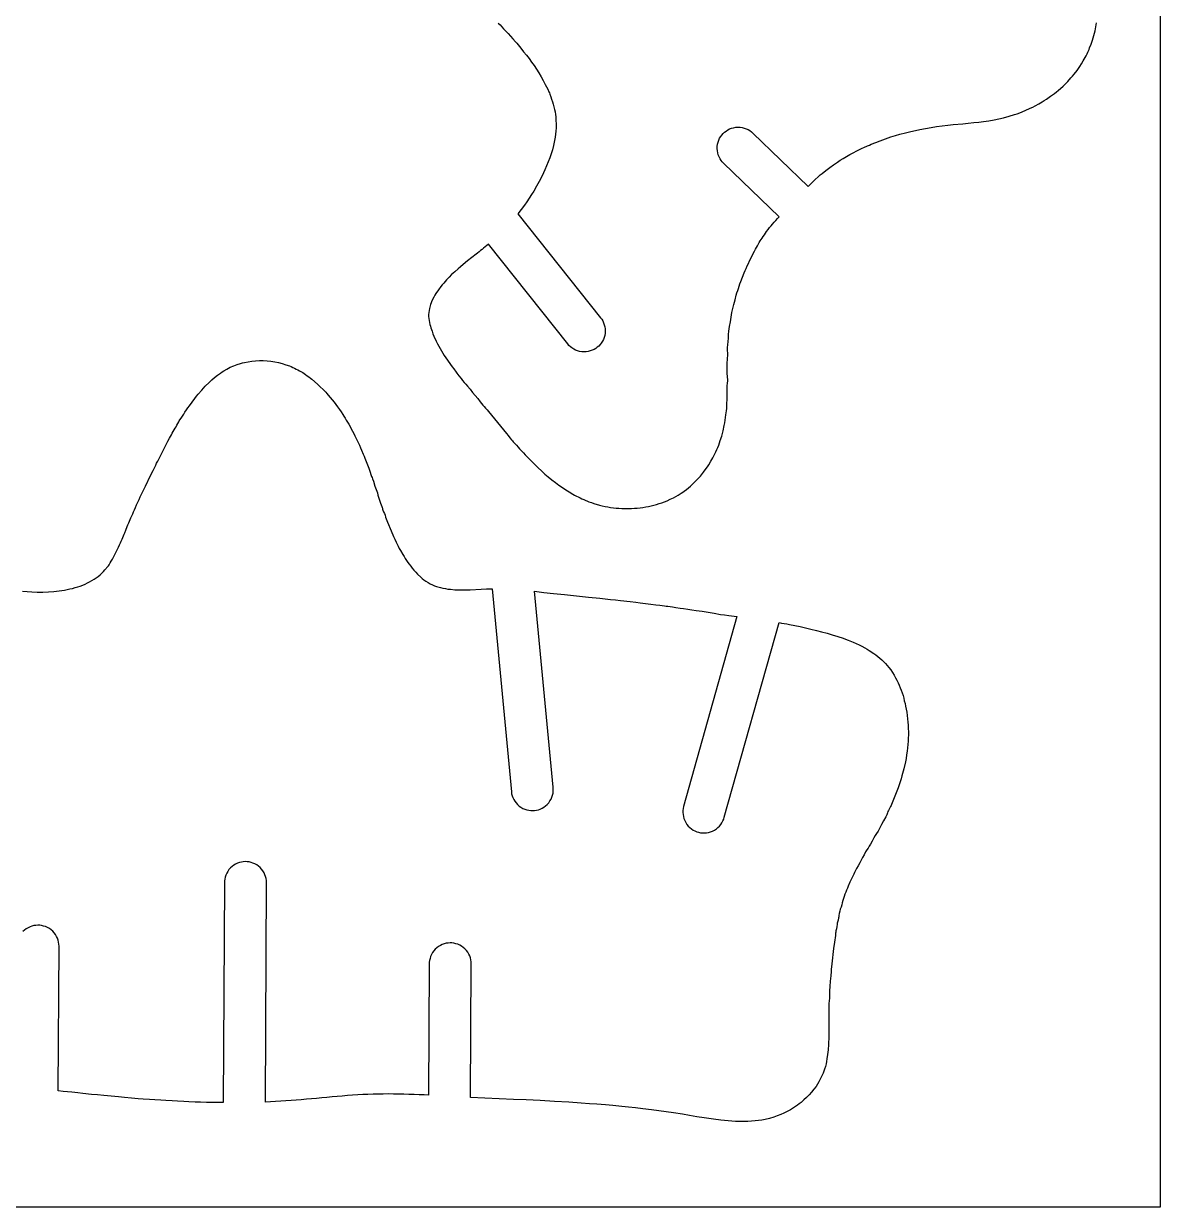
# Model space of a CAD drawing. Extents: x 0 to 1525, y 0 to 1525.
# Drawn here: x 1259 to 1525, y 0 to 277.2 of the extents above; entities that cross this region are included whole.
import ezdxf

# ---------------------------------------------------------------- set-up
doc = ezdxf.new("R2010")
doc.units = 0
doc.header["$MEASUREMENT"] = 0

msp = doc.modelspace()

# ---------------------------------------------------------------- linework, layer by layer
msp.add_lwpolyline([(0, 0), (0, 1525), (1525, 1525), (1525, 0), (0, 0)], close=True)
for points in [[(1370.03, 277.32), (1370.46, 276.89), (1370.88, 276.44), (1371.29, 275.98), (1371.72, 275.54), (1372.32, 274.92), (1372.89, 274.27), (1373.46, 273.61), (1374.04, 272.97), (1374.38, 272.59), (1374.71, 272.2), (1375.34, 271.41), (1375.97, 270.61), (1376.61, 269.82), (1377.24, 269.02), (1377.84, 268.2), (1378.41, 267.36), (1378.96, 266.51), (1379.51, 265.64), (1380.05, 264.76), (1380.56, 263.87), (1381.03, 262.95), (1381.32, 262.39), (1381.62, 261.82), (1381.9, 261.25), (1382.01, 260.96), (1382.11, 260.65), (1382.31, 260.06), (1382.52, 259.48), (1382.74, 258.9), (1382.91, 258.31), (1383.2, 257.12), (1383.32, 256.52), (1383.41, 255.93), (1383.48, 255.33), (1383.53, 254.72), (1383.59, 253.51), (1383.6, 252.78), (1383.55, 252.05), (1383.47, 251.31), (1383.34, 250.59), (1382.93, 248.64), (1382.7, 247.67), (1382.43, 246.71), (1382.1, 245.75), (1381.73, 244.8), (1380.94, 242.93), (1380.63, 242.23), (1380.31, 241.55), (1379.61, 240.21), (1378.99, 239.1), (1378.35, 238), (1377.82, 237.15), (1377.28, 236.3), (1376.72, 235.47), (1376.14, 234.65), (1375.39, 233.65), (1374.63, 232.66), (1394, 208.32), (1394, 208.32), (1394.26, 207.96), (1394.49, 207.57), (1394.7, 207.14), (1394.86, 206.69), (1394.98, 206.21), (1395.05, 205.71), (1395.07, 205.21), (1395.04, 204.7), (1394.95, 204.2), (1394.82, 203.71), (1394.64, 203.25), (1394.42, 202.8), (1394.16, 202.4), (1393.86, 202.03), (1393.55, 201.7), (1393.21, 201.41), (1392.85, 201.14), (1392.46, 200.91), (1392.03, 200.71), (1391.58, 200.55), (1391.1, 200.43), (1390.61, 200.36), (1390.1, 200.33), (1389.59, 200.37), (1389.09, 200.45), (1388.6, 200.58), (1388.14, 200.76), (1387.69, 200.99), (1387.29, 201.25), (1386.92, 201.54), (1386.59, 201.85), (1386.3, 202.19), (1367.72, 225.53), (1366.99, 224.92), (1366.62, 224.61), (1366.24, 224.32), (1365.88, 224.04), (1365.53, 223.75), (1365.19, 223.45), (1364.83, 223.17), (1363.82, 222.4), (1362.83, 221.61), (1361.82, 220.81), (1361.22, 220.28), (1360.63, 219.76), (1359.86, 219.1), (1359.49, 218.76), (1359.13, 218.41), (1358.54, 217.8), (1357.95, 217.18), (1357.27, 216.44), (1356.94, 216.06), (1356.63, 215.65), (1356.03, 214.83), (1355.44, 214), (1355.18, 213.58), (1354.96, 213.15), (1354.52, 212.27), (1354.42, 212.05), (1354.33, 211.83), (1354.18, 211.39), (1353.94, 210.47), (1353.83, 210.01), (1353.76, 209.55), (1353.72, 209.09), (1353.74, 208.62), (1353.78, 208.15), (1353.85, 207.68), (1353.93, 207.22), (1354.04, 206.75), (1354.15, 206.37), (1354.28, 205.98), (1354.41, 205.59), (1354.53, 205.21), (1354.63, 204.9), (1354.74, 204.59), (1354.99, 203.99), (1355.54, 202.82), (1355.81, 202.24), (1356.1, 201.67), (1356.73, 200.56), (1357.4, 199.46), (1358.12, 198.39), (1358.85, 197.34), (1359.23, 196.83), (1359.64, 196.33), (1359.83, 196.09), (1360, 195.83), (1360.16, 195.56), (1360.33, 195.31), (1360.83, 194.69), (1361.33, 194.06), (1361.69, 193.61), (1362.08, 193.19), (1362.47, 192.77), (1362.84, 192.33), (1363.43, 191.59), (1364.04, 190.85), (1365.23, 189.37), (1365.84, 188.63), (1366.14, 188.26), (1366.43, 187.88), (1366.74, 187.5), (1367.08, 187.14), (1367.42, 186.78), (1367.74, 186.4), (1369.14, 184.66), (1370.54, 182.93), (1371.23, 182.07), (1371.94, 181.21), (1372.34, 180.73), (1372.73, 180.23), (1373.13, 179.75), (1373.34, 179.51), (1373.56, 179.29), (1373.94, 178.89), (1374.31, 178.46), (1374.67, 178.02), (1375.04, 177.61), (1375.49, 177.14), (1375.93, 176.66), (1376.36, 176.18), (1376.81, 175.71), (1378.35, 174.15), (1379.29, 173.26), (1380.23, 172.37), (1380.6, 172.04), (1380.97, 171.72), (1381.73, 171.09), (1382.58, 170.39), (1383.44, 169.7), (1384.23, 169.12), (1385.04, 168.56), (1385.83, 168.02), (1386.23, 167.76), (1386.64, 167.52), (1387.48, 167.03), (1387.9, 166.79), (1388.34, 166.57), (1388.76, 166.36), (1389.18, 166.14), (1389.6, 165.93), (1390.03, 165.73), (1391.22, 165.24), (1391.83, 165.02), (1392.44, 164.82), (1393.73, 164.45), (1394.38, 164.29), (1395.03, 164.14), (1395.68, 164.02), (1396.33, 163.91), (1396.98, 163.82), (1397.63, 163.75), (1398.28, 163.7), (1398.93, 163.66), (1399.73, 163.63), (1400.53, 163.63), (1401.21, 163.65), (1401.89, 163.69), (1402.56, 163.74), (1403.23, 163.82), (1403.89, 163.91), (1404.54, 164.01), (1405.19, 164.13), (1405.83, 164.28), (1406.47, 164.43), (1407.1, 164.6), (1407.72, 164.79), (1408.34, 165.01), (1408.94, 165.24), (1409.54, 165.48), (1410.29, 165.81), (1411.04, 166.17), (1411.6, 166.46), (1412.15, 166.79), (1412.85, 167.23), (1413.2, 167.45), (1413.54, 167.69), (1414.06, 168.08), (1414.56, 168.48), (1415.06, 168.9), (1415.53, 169.34), (1416.47, 170.25), (1416.92, 170.72), (1417.34, 171.22), (1418.04, 172.12), (1418.73, 173.03), (1419.02, 173.44), (1419.29, 173.85), (1419.81, 174.7), (1420.05, 175.12), (1420.27, 175.55), (1420.71, 176.42), (1420.97, 176.92), (1421.21, 177.43), (1421.43, 177.95), (1421.64, 178.49), (1421.99, 179.55), (1422.34, 180.62), (1422.53, 181.23), (1422.67, 181.85), (1422.93, 183.1), (1423.06, 183.72), (1423.17, 184.35), (1423.26, 184.98), (1423.33, 185.61), (1423.38, 186.08), (1423.44, 186.55), (1423.5, 187.03), (1423.52, 187.5), (1423.53, 187.98), (1423.57, 188.46), (1423.62, 188.94), (1423.64, 189.41), (1423.63, 190.05), (1423.64, 190.69), (1423.63, 191.5), (1423.63, 191.9), (1423.64, 192.3), (1423.71, 193.1), (1423.74, 193.5), (1423.75, 193.91), (1423.73, 194.31), (1423.68, 194.71), (1423.64, 195.11), (1423.63, 195.52), (1423.64, 196.48), (1423.63, 197.45), (1423.63, 197.94), (1423.67, 198.42), (1423.72, 198.9), (1423.74, 199.38), (1423.74, 200.03), (1423.73, 200.67), (1423.73, 201.32), (1423.77, 201.95), (1423.83, 202.76), (1423.9, 203.56), (1423.96, 204.36), (1424.03, 205.16), (1424.18, 206.27), (1424.36, 207.37), (1424.53, 208.48), (1424.62, 209.03), (1424.73, 209.58), (1424.94, 210.51), (1425.17, 211.44), (1425.45, 212.53), (1425.74, 213.61), (1425.9, 214.14), (1426.08, 214.67), (1426.27, 215.2), (1426.43, 215.74), (1426.6, 216.27), (1426.8, 216.8), (1427.22, 217.83), (1427.61, 218.87), (1427.83, 219.38), (1428.06, 219.88), (1428.33, 220.46), (1428.6, 221.04), (1428.86, 221.63), (1429.15, 222.2), (1429.58, 223.07), (1430, 223.94), (1430.24, 224.36), (1430.48, 224.77), (1430.72, 225.18), (1430.95, 225.6), (1431.14, 225.96), (1431.36, 226.3), (1431.81, 226.99), (1432.06, 227.38), (1432.33, 227.76), (1432.6, 228.14), (1432.86, 228.53), (1433.18, 228.98), (1433.52, 229.43), (1433.88, 229.86), (1434.26, 230.26), (1434.64, 230.67), (1435.02, 231.1), (1435.39, 231.53), (1435.79, 231.93), (1422.79, 244.49), (1422.48, 244.82), (1422.2, 245.17), (1421.94, 245.57), (1421.72, 246), (1421.54, 246.46), (1421.41, 246.94), (1421.32, 247.44), (1421.28, 247.95), (1421.3, 248.45), (1421.37, 248.96), (1421.49, 249.44), (1421.65, 249.91), (1421.86, 250.34), (1422.1, 250.75), (1422.37, 251.11), (1422.67, 251.45), (1422.99, 251.76), (1423.35, 252.04), (1423.75, 252.3), (1424.17, 252.52), (1424.64, 252.7), (1425.11, 252.83), (1425.61, 252.92), (1426.12, 252.95), (1426.63, 252.94), (1427.13, 252.87), (1427.61, 252.75), (1428.08, 252.58), (1428.51, 252.38), (1428.92, 252.14), (1429.29, 251.87), (1429.63, 251.57), (1442.59, 239.05), (1443.36, 239.84), (1443.75, 240.23), (1444.15, 240.61), (1444.98, 241.37), (1445.4, 241.75), (1445.83, 242.11), (1446.73, 242.81), (1447.63, 243.49), (1448.53, 244.14), (1449.43, 244.77), (1450.07, 245.2), (1450.73, 245.58), (1451.13, 245.82), (1451.52, 246.07), (1451.92, 246.31), (1452.33, 246.53), (1453.13, 246.95), (1453.94, 247.38), (1454.78, 247.8), (1455.21, 248), (1455.64, 248.19), (1456.49, 248.58), (1456.91, 248.77), (1457.34, 248.95), (1458.39, 249.37), (1459.44, 249.78), (1460.68, 250.22), (1461.93, 250.65), (1462.98, 250.98), (1464.04, 251.28), (1465.33, 251.64), (1466.63, 251.95), (1467.68, 252.19), (1468.74, 252.42), (1470.03, 252.66), (1471.34, 252.89), (1472.63, 253.09), (1473.93, 253.26), (1475.23, 253.41), (1476.53, 253.55), (1478.74, 253.76), (1480.04, 253.88), (1481.34, 254.02), (1482.49, 254.15), (1483.63, 254.29), (1484.89, 254.47), (1486.14, 254.69), (1487.24, 254.91), (1488.33, 255.16), (1489.59, 255.5), (1490.84, 255.88), (1491.47, 256.1), (1492.09, 256.33), (1493.33, 256.83), (1494.55, 257.37), (1495.14, 257.66), (1495.74, 257.96), (1496.55, 258.41), (1497.35, 258.88), (1497.85, 259.19), (1498.34, 259.51), (1499.32, 260.17), (1499.79, 260.49), (1500.25, 260.83), (1500.69, 261.19), (1501.12, 261.57), (1502.24, 262.58), (1502.79, 263.09), (1503.32, 263.64), (1504.08, 264.48), (1504.45, 264.91), (1504.81, 265.35), (1505.51, 266.23), (1505.83, 266.69), (1506.14, 267.17), (1506.54, 267.81), (1506.93, 268.46), (1507.43, 269.28), (1507.67, 269.69), (1507.86, 270.13), (1508, 270.48), (1508.16, 270.82), (1508.31, 271.17), (1508.46, 271.52), (1508.81, 272.41), (1508.98, 272.86), (1509.13, 273.31), (1509.44, 274.41), (1509.72, 275.51), (1509.91, 276.43), (1510.06, 277.37)], [(1258.68, 144.28), (1259.76, 144.19), (1260.83, 144.12), (1262.13, 144.08), (1263.43, 144.08), (1264.74, 144.12), (1266.03, 144.21), (1267.29, 144.35), (1267.91, 144.43), (1268.54, 144.54), (1269.17, 144.66), (1269.79, 144.8), (1270.41, 144.95), (1271.03, 145.12), (1271.62, 145.3), (1272.2, 145.49), (1272.77, 145.71), (1273.33, 145.95), (1273.87, 146.21), (1274.4, 146.49), (1275.44, 147.08), (1275.92, 147.4), (1276.38, 147.76), (1276.82, 148.14), (1277.24, 148.53), (1277.61, 148.89), (1277.96, 149.28), (1278.63, 150.06), (1278.78, 150.26), (1278.93, 150.47), (1279.19, 150.91), (1279.45, 151.35), (1279.72, 151.78), (1280, 152.23), (1280.25, 152.69), (1280.71, 153.64), (1280.95, 154.13), (1281.17, 154.62), (1281.39, 155.11), (1281.62, 155.6), (1281.81, 156.01), (1281.97, 156.44), (1282.13, 156.86), (1282.32, 157.27), (1282.47, 157.6), (1282.6, 157.93), (1282.86, 158.6), (1283.2, 159.43), (1283.37, 159.85), (1283.55, 160.26), (1283.73, 160.67), (1283.9, 161.08), (1284.07, 161.49), (1284.25, 161.9), (1284.47, 162.39), (1284.68, 162.88), (1284.88, 163.37), (1285.11, 163.85), (1285.4, 164.48), (1285.68, 165.11), (1285.95, 165.75), (1286.25, 166.37), (1286.86, 167.62), (1287.45, 168.87), (1288.65, 171.35), (1289.26, 172.58), (1289.85, 173.82), (1290.08, 174.29), (1290.34, 174.75), (1290.59, 175.21), (1290.82, 175.69), (1291.11, 176.31), (1291.42, 176.92), (1292.05, 178.14), (1292.71, 179.39), (1293.12, 180.15), (1293.53, 180.91), (1293.74, 181.3), (1293.97, 181.68), (1294.19, 182.06), (1294.4, 182.44), (1294.61, 182.81), (1294.84, 183.18), (1295.06, 183.54), (1295.26, 183.92), (1295.38, 184.15), (1295.52, 184.38), (1295.83, 184.82), (1296.14, 185.26), (1296.28, 185.49), (1296.41, 185.72), (1296.71, 186.24), (1297.04, 186.75), (1297.39, 187.25), (1297.75, 187.73), (1298.4, 188.58), (1299.05, 189.44), (1299.43, 189.93), (1299.83, 190.41), (1300.63, 191.37), (1301.04, 191.83), (1301.47, 192.27), (1302.35, 193.15), (1302.66, 193.45), (1302.98, 193.75), (1303.65, 194.31), (1304.34, 194.86), (1305.04, 195.38), (1305.4, 195.63), (1305.77, 195.86), (1306.53, 196.3), (1306.92, 196.52), (1307.32, 196.71), (1308.13, 197.06), (1308.53, 197.22), (1308.93, 197.36), (1309.74, 197.62), (1310.18, 197.74), (1310.63, 197.84), (1311.53, 198.02), (1312.38, 198.15), (1313.23, 198.23), (1314.13, 198.27), (1315.03, 198.27), (1315.94, 198.23), (1316.84, 198.14), (1317.74, 198), (1318.63, 197.82), (1319.49, 197.6), (1320.33, 197.33), (1321.14, 197.04), (1321.54, 196.88), (1321.93, 196.7), (1322.33, 196.5), (1322.74, 196.3), (1323.14, 196.11), (1323.53, 195.9), (1324.26, 195.47), (1324.61, 195.24), (1324.95, 194.99), (1325.31, 194.71), (1325.69, 194.46), (1326.07, 194.2), (1326.43, 193.91), (1327.74, 192.77), (1328.39, 192.16), (1329.02, 191.52), (1329.64, 190.88), (1329.95, 190.55), (1330.24, 190.22), (1331.15, 189.13), (1331.6, 188.57), (1332.03, 188), (1332.44, 187.43), (1332.84, 186.85), (1333.23, 186.27), (1333.64, 185.69), (1333.93, 185.25), (1334.2, 184.8), (1334.45, 184.34), (1334.73, 183.89), (1335.06, 183.37), (1335.36, 182.83), (1335.64, 182.29), (1335.93, 181.75), (1336.22, 181.21), (1336.49, 180.66), (1337.01, 179.55), (1337.54, 178.45), (1337.8, 177.89), (1338.03, 177.33), (1338.44, 176.37), (1338.64, 175.89), (1338.83, 175.4), (1339.26, 174.26), (1339.71, 173.13), (1339.89, 172.64), (1340.04, 172.15), (1340.21, 171.65), (1340.4, 171.17), (1340.51, 170.9), (1340.62, 170.63), (1340.8, 170.06), (1341.12, 168.91), (1341.27, 168.5), (1341.44, 168.11), (1341.6, 167.71), (1341.74, 167.29), (1341.88, 166.8), (1342.04, 166.31), (1342.19, 165.83), (1342.32, 165.33), (1342.38, 165.12), (1342.46, 164.92), (1342.64, 164.52), (1342.81, 164.12), (1342.88, 163.92), (1342.93, 163.7), (1342.98, 163.48), (1343.05, 163.27), (1343.21, 162.87), (1343.38, 162.47), (1343.53, 162.06), (1343.66, 161.64), (1343.81, 161.23), (1344.13, 160.42), (1344.94, 158.45), (1345.51, 157.11), (1345.81, 156.45), (1346.14, 155.8), (1346.63, 154.81), (1346.88, 154.32), (1347.14, 153.83), (1347.71, 152.88), (1347.98, 152.41), (1348.24, 151.92), (1348.37, 151.68), (1348.53, 151.45), (1348.86, 151.01), (1349.21, 150.58), (1349.54, 150.13), (1349.9, 149.64), (1350.3, 149.17), (1350.72, 148.72), (1351.15, 148.29), (1351.88, 147.6), (1352.25, 147.27), (1352.65, 146.96), (1353.12, 146.63), (1353.61, 146.32), (1354.12, 146.03), (1354.63, 145.77), (1355.09, 145.57), (1355.57, 145.4), (1356.54, 145.13), (1357.1, 144.99), (1357.68, 144.88), (1358.26, 144.79), (1358.84, 144.72), (1359.88, 144.64), (1360.93, 144.6), (1362.18, 144.6), (1363.43, 144.63), (1366.03, 144.75), (1367.32, 144.82), (1368.61, 144.86), (1373.1, 97.27), (1373.17, 96.83), (1373.28, 96.39), (1373.44, 95.94), (1373.65, 95.51), (1373.9, 95.08), (1374.2, 94.69), (1374.54, 94.31), (1374.92, 93.97), (1375.33, 93.68), (1375.77, 93.43), (1376.23, 93.22), (1376.7, 93.07), (1377.17, 92.97), (1377.64, 92.91), (1378.09, 92.9), (1378.54, 92.93), (1378.98, 93), (1379.42, 93.11), (1379.87, 93.27), (1380.3, 93.47), (1380.73, 93.72), (1381.13, 94.02), (1381.5, 94.36), (1381.84, 94.74), (1382.14, 95.16), (1382.39, 95.6), (1382.59, 96.05), (1382.74, 96.52), (1382.85, 96.99), (1382.9, 97.46), (1382.92, 97.91), (1382.89, 98.36), (1378.55, 144.27), (1380.73, 144), (1382.93, 143.75), (1385.54, 143.48), (1388.33, 143.19), (1391.13, 142.9), (1393.83, 142.62), (1395.08, 142.48), (1396.33, 142.36), (1397.49, 142.23), (1398.63, 142.1), (1400.93, 141.84), (1402.23, 141.68), (1403.24, 141.57), (1404.53, 141.41), (1405.73, 141.26), (1406.93, 141.11), (1407.83, 140.99), (1408.93, 140.85), (1409.33, 140.8), (1409.73, 140.74), (1410.29, 140.67), (1410.83, 140.59), (1411.63, 140.48), (1412.63, 140.34), (1413.43, 140.22), (1414.43, 140.08), (1415.33, 139.94), (1416.33, 139.79), (1417.73, 139.57), (1419.14, 139.34), (1420.54, 139.11), (1422.03, 138.86), (1423.03, 138.72), (1424.04, 138.57), (1425.91, 138.34), (1413.41, 93.84), (1413.32, 93.4), (1413.26, 92.95), (1413.25, 92.47), (1413.28, 92), (1413.37, 91.51), (1413.5, 91.03), (1413.69, 90.56), (1413.92, 90.1), (1414.2, 89.68), (1414.52, 89.29), (1414.87, 88.93), (1415.25, 88.62), (1415.65, 88.36), (1416.07, 88.13), (1416.49, 87.96), (1416.92, 87.82), (1417.36, 87.73), (1417.81, 87.68), (1418.28, 87.66), (1418.76, 87.7), (1419.25, 87.78), (1419.73, 87.92), (1420.2, 88.1), (1420.65, 88.33), (1421.08, 88.61), (1421.47, 88.93), (1421.82, 89.28), (1422.14, 89.67), (1422.4, 90.07), (1422.62, 90.49), (1422.8, 90.9), (1422.93, 91.33), (1435.75, 136.94), (1436.37, 136.82), (1436.99, 136.72), (1437.61, 136.61), (1438.23, 136.49), (1439.48, 136.24), (1440.73, 135.98), (1441.98, 135.7), (1443.23, 135.41), (1444.49, 135.11), (1445.73, 134.79), (1446.99, 134.45), (1448.23, 134.08), (1449.49, 133.69), (1450.73, 133.28), (1451.34, 133.07), (1451.94, 132.84), (1453.13, 132.36), (1453.82, 132.06), (1454.5, 131.74), (1455.17, 131.4), (1455.83, 131.05), (1456.36, 130.74), (1456.89, 130.42), (1457.92, 129.73), (1458.42, 129.37), (1458.91, 129), (1459.38, 128.61), (1459.84, 128.2), (1460.27, 127.77), (1460.67, 127.33), (1461.45, 126.41), (1461.9, 125.83), (1462.31, 125.23), (1462.69, 124.61), (1463.04, 123.97), (1463.34, 123.41), (1463.63, 122.84), (1463.89, 122.27), (1464.12, 121.67), (1464.33, 121.07), (1464.57, 120.47), (1464.78, 119.86), (1464.87, 119.55), (1464.94, 119.24), (1465.08, 118.6), (1465.24, 117.96), (1465.39, 117.33), (1465.53, 116.69), (1465.65, 115.94), (1465.74, 115.18), (1465.9, 113.65), (1465.97, 112.9), (1466.02, 112.14), (1466.04, 111.38), (1466.04, 110.62), (1466.01, 109.87), (1465.96, 109.13), (1465.82, 107.64), (1465.74, 106.8), (1465.63, 105.96), (1465.5, 105.13), (1465.33, 104.3), (1464.94, 102.66), (1464.53, 101.03), (1464.33, 100.32), (1464.12, 99.62), (1463.65, 98.23), (1463.21, 97.05), (1462.74, 95.88), (1462.39, 95.1), (1462.22, 94.71), (1462.07, 94.32), (1461.98, 94.07), (1461.87, 93.83), (1461.62, 93.36), (1461.38, 92.9), (1461.26, 92.66), (1461.16, 92.41), (1460.96, 91.93), (1460.73, 91.47), (1460.24, 90.54), (1459.73, 89.62), (1459.48, 89.16), (1459.24, 88.69), (1459.09, 88.4), (1458.93, 88.12), (1458.6, 87.58), (1458.25, 87.05), (1457.93, 86.49), (1457.53, 85.76), (1457.14, 85.03), (1456.88, 84.56), (1456.58, 84.12), (1456.29, 83.68), (1456.03, 83.21), (1455.69, 82.57), (1455.33, 81.93), (1454.98, 81.29), (1454.64, 80.65), (1454.29, 80), (1453.92, 79.36), (1453.57, 78.72), (1453.41, 78.39), (1453.27, 78.05), (1453.06, 77.58), (1452.82, 77.11), (1452.58, 76.65), (1452.36, 76.18), (1451.97, 75.22), (1451.77, 74.74), (1451.56, 74.27), (1451.36, 73.79), (1451.19, 73.3), (1451.03, 72.81), (1450.86, 72.32), (1450.7, 71.83), (1450.57, 71.32), (1450.44, 70.82), (1450.28, 70.32), (1450.1, 69.84), (1449.96, 69.33), (1449.85, 68.82), (1449.78, 68.31), (1449.74, 68.05), (1449.69, 67.79), (1449.57, 67.28), (1449.45, 66.77), (1449.4, 66.51), (1449.37, 66.25), (1449.29, 65.74), (1449.18, 65.22), (1449.07, 64.71), (1449.03, 64.45), (1449.01, 64.19), (1448.95, 63.66), (1448.87, 63.14), (1448.78, 62.62), (1448.71, 62.1), (1448.54, 60.64), (1448.35, 59.18), (1448.28, 58.46), (1448.22, 57.73), (1448.15, 57.01), (1448.06, 56.28), (1447.99, 55.77), (1447.95, 55.25), (1447.87, 54.21), (1447.76, 52.97), (1447.68, 51.73), (1447.6, 50.69), (1447.57, 50.17), (1447.55, 49.64), (1447.53, 49.01), (1447.49, 48.38), (1447.45, 47.75), (1447.43, 47.12), (1447.44, 45.42), (1447.43, 43.28), (1447.44, 42.42), (1447.43, 41.56), (1447.43, 41.02), (1447.44, 40.48), (1447.44, 39.94), (1447.41, 39.41), (1447.36, 38.78), (1447.32, 38.14), (1447.25, 36.86), (1447.2, 36.34), (1447.13, 35.82), (1446.97, 34.78), (1446.87, 34.18), (1446.75, 33.57), (1446.6, 32.97), (1446.4, 32.39), (1446.05, 31.42), (1445.85, 30.93), (1445.63, 30.47), (1445.05, 29.37), (1444.75, 28.83), (1444.41, 28.32), (1443.91, 27.64), (1443.38, 26.97), (1442.81, 26.33), (1442.22, 25.73), (1441.58, 25.15), (1440.92, 24.58), (1440.49, 24.24), (1440.05, 23.91), (1439.6, 23.6), (1439.14, 23.3), (1438.41, 22.85), (1437.67, 22.44), (1436.91, 22.05), (1436.14, 21.7), (1435.34, 21.39), (1434.53, 21.12), (1433.54, 20.83), (1432.53, 20.59), (1431.74, 20.44), (1430.94, 20.31), (1430.14, 20.22), (1429.33, 20.15), (1428.49, 20.1), (1427.63, 20.08), (1426.58, 20.08), (1425.53, 20.11), (1424.68, 20.16), (1423.83, 20.22), (1422.13, 20.39), (1420.43, 20.61), (1419.33, 20.77), (1418.24, 20.94), (1416.53, 21.22), (1414.83, 21.5), (1413.13, 21.78), (1411.03, 22.1), (1409.34, 22.36), (1407.63, 22.6), (1405.93, 22.82), (1403.84, 23.08), (1402.19, 23.27), (1400.53, 23.45), (1399.73, 23.54), (1398.93, 23.62), (1396.83, 23.82), (1395.13, 23.97), (1393.13, 24.14), (1391.43, 24.27), (1389.43, 24.42), (1386.53, 24.61), (1383.23, 24.8), (1379.83, 24.98), (1376.53, 25.14), (1373.63, 25.27), (1370.23, 25.42), (1366.93, 25.58), (1363.56, 25.75), (1363.73, 57.05), (1363.7, 57.5), (1363.63, 57.95), (1363.52, 58.41), (1363.36, 58.86), (1363.15, 59.31), (1362.89, 59.74), (1362.59, 60.14), (1362.24, 60.52), (1361.86, 60.85), (1361.45, 61.15), (1361.02, 61.39), (1360.56, 61.59), (1360.11, 61.74), (1359.64, 61.85), (1359.2, 61.9), (1358.75, 61.92), (1358.3, 61.89), (1357.85, 61.83), (1357.39, 61.71), (1356.94, 61.55), (1356.49, 61.34), (1356.06, 61.09), (1355.66, 60.78), (1355.28, 60.44), (1354.95, 60.06), (1354.65, 59.64), (1354.41, 59.21), (1354.21, 58.76), (1354.06, 58.3), (1353.95, 57.84), (1353.9, 57.39), (1353.88, 56.94), (1353.72, 26.28), (1352.73, 26.33), (1351.53, 26.38), (1350.33, 26.42), (1349.13, 26.46), (1347.93, 26.49), (1346.73, 26.52), (1345.53, 26.53), (1344.33, 26.54), (1343.13, 26.53), (1341.93, 26.51), (1340.73, 26.49), (1339.53, 26.44), (1338.33, 26.39), (1337.13, 26.32), (1335.93, 26.24), (1334.73, 26.15), (1333.53, 26.06), (1332.33, 25.96), (1331.13, 25.85), (1329.93, 25.74), (1328.73, 25.62), (1327.53, 25.51), (1326.33, 25.4), (1325.13, 25.29), (1323.93, 25.18), (1322.73, 25.08), (1321.53, 24.99), (1320.33, 24.91), (1319.13, 24.84), (1317.93, 24.77), (1316.73, 24.71), (1315.53, 24.66), (1315.79, 76.08), (1315.77, 76.53), (1315.7, 76.98), (1315.58, 77.44), (1315.43, 77.89), (1315.21, 78.34), (1314.96, 78.77), (1314.65, 79.17), (1314.31, 79.55), (1313.93, 79.88), (1313.52, 80.18), (1313.08, 80.42), (1312.63, 80.62), (1312.18, 80.77), (1311.71, 80.88), (1311.26, 80.93), (1310.81, 80.95), (1310.36, 80.92), (1309.92, 80.85), (1309.46, 80.74), (1309.01, 80.58), (1308.56, 80.37), (1308.13, 80.11), (1307.72, 79.81), (1307.35, 79.47), (1307.01, 79.08), (1306.72, 78.67), (1306.47, 78.24), (1306.27, 77.78), (1306.12, 77.33), (1306.02, 76.86), (1305.96, 76.42), (1305.95, 75.97), (1305.68, 24.51), (1304.43, 24.53), (1303.03, 24.55), (1301.73, 24.58), (1300.33, 24.62), (1299.13, 24.66), (1297.63, 24.71), (1296.43, 24.77), (1294.93, 24.84), (1293.73, 24.9), (1292.23, 24.99), (1291.03, 25.06), (1289.63, 25.16), (1288.43, 25.24), (1286.93, 25.35), (1285.73, 25.44), (1284.23, 25.57), (1282.53, 25.71), (1281.13, 25.84), (1279.43, 26), (1277.73, 26.16), (1276.23, 26.31), (1274.83, 26.45), (1272.83, 26.66), (1271.63, 26.79), (1270.23, 26.94), (1268.23, 27.15), (1267.06, 27.28), (1267.23, 61.19), (1267.21, 61.64), (1267.14, 62.09), (1267.02, 62.55), (1266.87, 63), (1266.65, 63.45), (1266.4, 63.88), (1266.09, 64.29), (1265.75, 64.66), (1265.37, 64.99), (1264.96, 65.29), (1264.52, 65.53), (1264.07, 65.74), (1263.62, 65.88), (1263.15, 65.99), (1262.7, 66.04), (1262.25, 66.06), (1261.8, 66.03), (1261.36, 65.97), (1260.9, 65.85), (1260.45, 65.69), (1260, 65.48), (1259.57, 65.23), (1259.16, 64.92), (1258.79, 64.58)]]:
    msp.add_lwpolyline(points)

doc.saveas('drawing.dxf')
